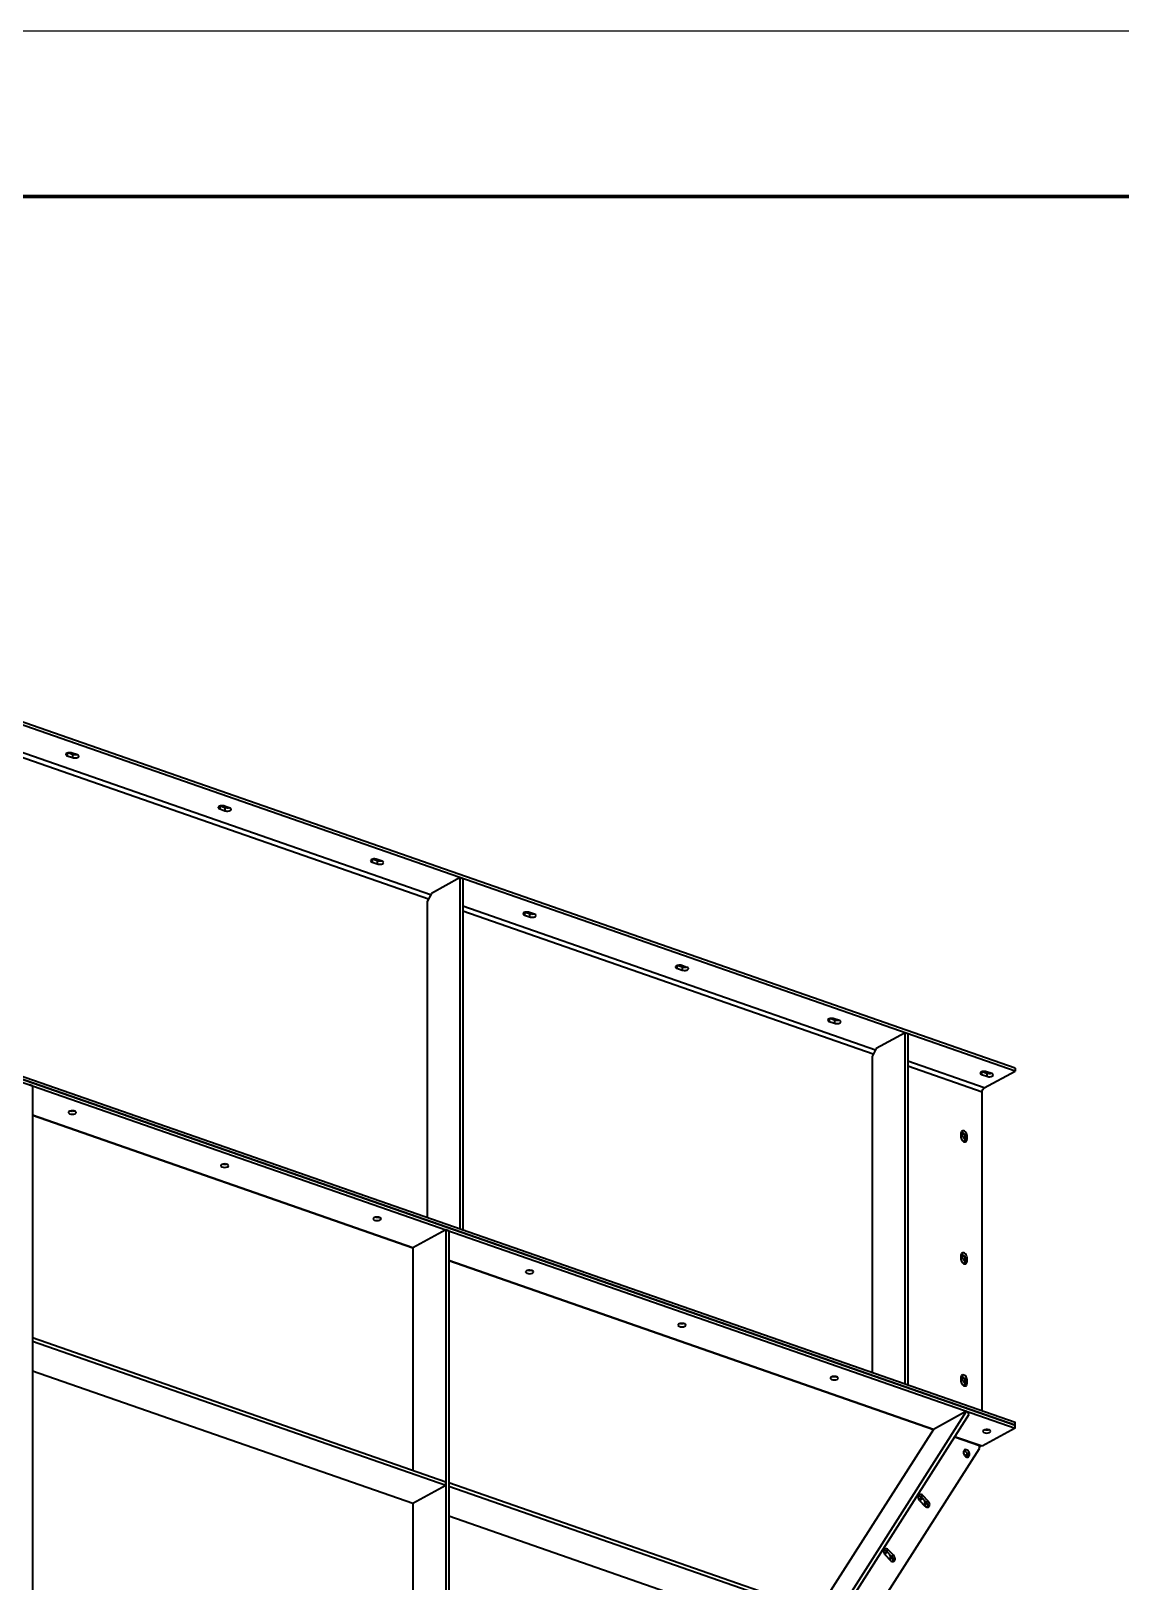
# Model space of a CAD drawing. Header units: millimetres. Extents: x 0 to 594, y 0 to 420.
# Drawn here: x 289.6 to 322.55, y 373.14 to 420 of the extents above; entities that cross this region are included whole.
import ezdxf

# ---------------------------------------------------------------- set-up
doc = ezdxf.new("R2010")
doc.units = ezdxf.units.MM

msp = doc.modelspace()

# ---------------------------------------------------------------- linework, layer by layer
at = {"color": 1, "lineweight": 35}
for p, q in [((319.352, 388.645), (272.438, 405)), ((319.352, 388.555), (272.438, 404.91)), ((301.681, 393.879), (289.211, 398.226)), ((301.618, 393.755), (289.211, 398.08)), ((290.657, 398.142), (290.652, 398.128)), ((290.652, 398.128), (290.655, 398.116)), ((290.655, 398.116), (290.664, 398.105)), ((290.671, 398.156), (290.657, 398.142)), ((290.664, 398.105), (290.678, 398.095)), ((290.692, 398.167), (290.671, 398.156)), ((290.678, 398.095), (290.697, 398.087)), ((290.72, 398.175), (290.692, 398.167)), ((290.697, 398.169), (290.697, 398.087)), ((290.697, 398.087), (290.854, 398.032)), ((290.854, 398.122), (290.71, 398.172)), ((290.752, 398.179), (290.72, 398.175)), ((290.786, 398.18), (290.752, 398.179)), ((290.818, 398.176), (290.786, 398.18)), ((290.847, 398.169), (290.818, 398.176)), ((291.003, 398.114), (290.847, 398.169)), ((290.885, 398.115), (290.854, 398.122)), ((290.854, 398.122), (290.854, 398.032)), ((290.854, 398.032), (290.882, 398.025)), ((290.882, 398.025), (290.915, 398.021)), ((290.921, 398.111), (290.885, 398.115)), ((290.915, 398.021), (290.949, 398.022)), ((290.957, 398.113), (290.921, 398.111)), ((290.949, 398.022), (290.981, 398.026)), ((290.991, 398.119), (290.957, 398.113)), ((290.981, 398.026), (291.008, 398.034)), ((291.022, 398.106), (291.003, 398.114)), ((291.008, 398.034), (291.03, 398.045)), ((291.037, 398.096), (291.022, 398.106)), ((291.03, 398.045), (291.044, 398.059)), ((291.046, 398.085), (291.037, 398.096)), ((291.044, 398.059), (291.049, 398.073)), ((291.049, 398.073), (291.046, 398.085)), ((295.264, 396.536), (295.259, 396.522)), ((295.259, 396.522), (295.262, 396.51)), ((295.262, 396.51), (295.271, 396.499)), ((295.278, 396.55), (295.264, 396.536)), ((295.271, 396.499), (295.286, 396.489)), ((295.3, 396.561), (295.278, 396.55)), ((295.286, 396.489), (295.305, 396.481)), ((295.327, 396.569), (295.3, 396.561)), ((295.305, 396.563), (295.305, 396.481)), ((295.305, 396.481), (295.461, 396.426)), ((295.461, 396.516), (295.317, 396.566)), ((295.359, 396.573), (295.327, 396.569)), ((295.393, 396.574), (295.359, 396.573)), ((295.426, 396.57), (295.393, 396.574)), ((295.454, 396.563), (295.426, 396.57)), ((295.611, 396.508), (295.454, 396.563)), ((295.492, 396.509), (295.461, 396.516)), ((295.461, 396.516), (295.461, 396.426)), ((295.528, 396.505), (295.492, 396.509)), ((295.564, 396.506), (295.528, 396.505)), ((295.598, 396.513), (295.564, 396.506)), ((295.63, 396.5), (295.611, 396.508)), ((295.644, 396.49), (295.63, 396.5)), ((295.653, 396.479), (295.644, 396.49)), ((295.651, 396.453), (295.656, 396.467)), ((295.656, 396.467), (295.653, 396.479)), ((295.461, 396.426), (295.49, 396.419)), ((295.49, 396.419), (295.522, 396.415)), ((295.522, 396.415), (295.556, 396.416)), ((295.556, 396.416), (295.588, 396.42)), ((295.588, 396.42), (295.616, 396.428)), ((295.616, 396.428), (295.637, 396.439)), ((295.637, 396.439), (295.651, 396.453)), ((299.871, 394.93), (299.867, 394.916)), ((299.867, 394.916), (299.87, 394.904)), ((299.87, 394.904), (299.878, 394.893)), ((299.885, 394.943), (299.871, 394.93)), ((299.878, 394.893), (299.893, 394.883)), ((299.907, 394.955), (299.885, 394.943)), ((299.893, 394.883), (299.912, 394.875)), ((299.935, 394.963), (299.907, 394.955)), ((299.912, 394.956), (299.912, 394.875)), ((299.912, 394.875), (300.068, 394.82)), ((300.068, 394.91), (299.924, 394.96)), ((299.967, 394.967), (299.935, 394.963)), ((300, 394.968), (299.967, 394.967)), ((300.033, 394.964), (300, 394.968)), ((300.062, 394.956), (300.033, 394.964)), ((300.218, 394.902), (300.062, 394.956)), ((300.099, 394.902), (300.068, 394.91)), ((300.068, 394.91), (300.068, 394.82)), ((300.068, 394.82), (300.097, 394.813)), ((300.097, 394.813), (300.129, 394.809)), ((300.135, 394.899), (300.099, 394.902)), ((300.129, 394.809), (300.163, 394.81)), ((300.171, 394.9), (300.135, 394.899)), ((300.163, 394.81), (300.195, 394.814)), ((300.205, 394.906), (300.171, 394.9)), ((300.195, 394.814), (300.223, 394.822)), ((300.237, 394.894), (300.218, 394.902)), ((300.223, 394.822), (300.244, 394.833)), ((300.251, 394.884), (300.237, 394.894)), ((300.244, 394.833), (300.258, 394.847)), ((300.26, 394.873), (300.251, 394.884)), ((300.258, 394.847), (300.263, 394.861)), ((300.263, 394.861), (300.26, 394.873)), ((272.438, 394.289), (319.352, 377.935)), ((272.438, 394.199), (319.352, 377.845)), ((319.352, 377.845), (272.438, 394.199)), ((302.579, 394.403), (301.705, 393.926)), ((302.579, 383.782), (302.579, 394.403)), ((302.579, 394.403), (302.657, 394.375)), ((302.657, 394.375), (302.657, 383.755)), ((272.438, 394.109), (319.352, 377.755)), ((301.705, 393.926), (301.58, 393.678)), ((301.58, 393.678), (301.58, 384.13)), ((315.127, 389.191), (302.657, 393.538)), ((315.065, 389.067), (302.657, 393.392)), ((304.478, 393.324), (304.474, 393.31)), ((304.474, 393.31), (304.477, 393.298)), ((304.477, 393.298), (304.486, 393.287)), ((304.492, 393.337), (304.478, 393.324)), ((304.486, 393.287), (304.5, 393.277)), ((304.514, 393.349), (304.492, 393.337)), ((304.5, 393.277), (304.519, 393.269)), ((304.542, 393.357), (304.514, 393.349)), ((304.519, 393.35), (304.519, 393.269)), ((304.519, 393.269), (304.675, 393.214)), ((304.675, 393.304), (304.532, 393.354)), ((304.574, 393.361), (304.542, 393.357)), ((304.607, 393.362), (304.574, 393.361)), ((304.64, 393.358), (304.607, 393.362)), ((304.669, 393.35), (304.64, 393.358)), ((304.825, 393.296), (304.669, 393.35)), ((304.707, 393.296), (304.675, 393.304)), ((304.675, 393.304), (304.675, 393.214)), ((304.675, 393.214), (304.704, 393.207)), ((304.704, 393.207), (304.736, 393.203)), ((304.742, 393.293), (304.707, 393.296)), ((304.736, 393.203), (304.77, 393.204)), ((304.778, 393.294), (304.742, 393.293)), ((304.77, 393.204), (304.802, 393.208)), ((304.812, 393.3), (304.778, 393.294)), ((304.802, 393.208), (304.83, 393.216)), ((304.844, 393.288), (304.825, 393.296)), ((304.83, 393.216), (304.851, 393.227)), ((304.858, 393.278), (304.844, 393.288)), ((304.851, 393.227), (304.865, 393.241)), ((304.867, 393.267), (304.858, 393.278)), ((304.865, 393.241), (304.87, 393.255)), ((304.87, 393.255), (304.867, 393.267)), ((309.086, 391.718), (309.081, 391.703)), ((309.081, 391.703), (309.084, 391.692)), ((309.084, 391.692), (309.093, 391.681)), ((309.099, 391.731), (309.086, 391.718)), ((309.093, 391.681), (309.107, 391.671)), ((309.121, 391.743), (309.099, 391.731)), ((309.107, 391.671), (309.126, 391.663)), ((309.149, 391.751), (309.121, 391.743)), ((309.126, 391.744), (309.126, 391.663)), ((309.126, 391.663), (309.282, 391.608)), ((309.282, 391.698), (309.139, 391.748)), ((309.181, 391.755), (309.149, 391.751)), ((309.214, 391.755), (309.181, 391.755)), ((309.247, 391.752), (309.214, 391.755)), ((309.276, 391.744), (309.247, 391.752)), ((309.432, 391.69), (309.276, 391.744)), ((309.314, 391.69), (309.282, 391.698)), ((309.282, 391.698), (309.282, 391.608)), ((309.282, 391.608), (309.311, 391.601)), ((309.311, 391.601), (309.343, 391.597)), ((309.349, 391.687), (309.314, 391.69)), ((309.343, 391.597), (309.377, 391.597)), ((309.386, 391.688), (309.349, 391.687)), ((309.377, 391.597), (309.409, 391.602)), ((309.419, 391.694), (309.386, 391.688)), ((309.409, 391.602), (309.437, 391.61)), ((309.451, 391.682), (309.432, 391.69)), ((309.437, 391.61), (309.459, 391.621)), ((309.465, 391.672), (309.451, 391.682)), ((309.459, 391.621), (309.472, 391.635)), ((309.474, 391.661), (309.465, 391.672)), ((309.472, 391.635), (309.477, 391.649)), ((309.477, 391.649), (309.474, 391.661)), ((313.693, 390.112), (313.688, 390.097)), ((313.688, 390.097), (313.691, 390.086)), ((313.691, 390.086), (313.7, 390.075)), ((313.706, 390.125), (313.693, 390.112)), ((313.7, 390.075), (313.714, 390.065)), ((313.728, 390.136), (313.706, 390.125)), ((313.714, 390.065), (313.733, 390.057)), ((313.756, 390.145), (313.728, 390.136)), ((313.733, 390.138), (313.733, 390.057)), ((313.733, 390.057), (313.889, 390.002)), ((313.889, 390.092), (313.746, 390.142)), ((313.788, 390.149), (313.756, 390.145)), ((313.822, 390.149), (313.788, 390.149)), ((313.854, 390.146), (313.822, 390.149)), ((313.883, 390.138), (313.854, 390.146)), ((314.039, 390.084), (313.883, 390.138)), ((313.921, 390.084), (313.889, 390.092)), ((313.889, 390.092), (313.889, 390.002)), ((313.889, 390.002), (313.918, 389.995)), ((313.918, 389.995), (313.951, 389.991)), ((313.956, 390.081), (313.921, 390.084)), ((313.951, 389.991), (313.984, 389.991)), ((313.993, 390.082), (313.956, 390.081)), ((313.984, 389.991), (314.016, 389.996)), ((314.026, 390.088), (313.993, 390.082)), ((314.016, 389.996), (314.044, 390.004)), ((314.058, 390.076), (314.039, 390.084)), ((314.044, 390.004), (314.066, 390.015)), ((314.072, 390.066), (314.058, 390.076)), ((314.066, 390.015), (314.079, 390.029)), ((314.081, 390.055), (314.072, 390.066)), ((314.079, 390.029), (314.084, 390.043)), ((314.084, 390.043), (314.081, 390.055)), ((316.026, 389.715), (315.151, 389.239)), ((316.026, 379.094), (316.026, 389.715)), ((316.026, 389.715), (316.104, 389.688)), ((316.104, 389.688), (316.104, 379.067)), ((315.151, 389.239), (315.026, 388.991)), ((315.026, 388.991), (315.026, 379.443)), ((318.415, 388.045), (316.104, 388.851)), ((318.353, 387.921), (316.104, 388.705)), ((318.3, 388.506), (318.295, 388.491)), ((318.295, 388.491), (318.298, 388.48)), ((318.314, 388.519), (318.3, 388.506)), ((318.335, 388.53), (318.314, 388.519)), ((318.363, 388.538), (318.335, 388.53)), ((318.34, 388.532), (318.34, 388.451)), ((318.496, 388.486), (318.353, 388.536)), ((318.395, 388.543), (318.363, 388.538)), ((318.429, 388.543), (318.395, 388.543)), ((318.415, 388.045), (319.352, 388.555)), ((318.461, 388.54), (318.429, 388.543)), ((318.49, 388.532), (318.461, 388.54)), ((318.646, 388.478), (318.49, 388.532)), ((319.352, 388.645), (319.352, 388.555)), ((289.648, 388.11), (289.554, 388.142)), ((289.648, 388.11), (289.648, 367.174)), ((318.298, 388.48), (318.307, 388.469)), ((318.307, 388.469), (318.321, 388.459)), ((318.321, 388.459), (318.34, 388.451)), ((318.34, 388.451), (318.496, 388.396)), ((318.371, 387.995), (318.391, 388.025)), ((318.391, 388.025), (318.415, 388.045)), ((318.528, 388.478), (318.496, 388.486)), ((318.496, 388.486), (318.496, 388.396)), ((318.496, 388.396), (318.525, 388.389)), ((318.525, 388.389), (318.558, 388.385)), ((318.563, 388.475), (318.528, 388.478)), ((318.558, 388.385), (318.591, 388.385)), ((318.6, 388.476), (318.563, 388.475)), ((318.591, 388.385), (318.623, 388.39)), ((318.633, 388.482), (318.6, 388.476)), ((318.623, 388.39), (318.651, 388.398)), ((318.665, 388.469), (318.646, 388.478)), ((318.651, 388.398), (318.673, 388.409)), ((318.679, 388.46), (318.665, 388.469)), ((318.673, 388.409), (318.687, 388.422)), ((318.688, 388.449), (318.679, 388.46)), ((318.687, 388.422), (318.691, 388.437)), ((318.691, 388.437), (318.688, 388.449)), ((318.353, 387.921), (318.357, 387.958)), ((318.353, 378.283), (318.353, 387.921)), ((318.357, 387.958), (318.371, 387.995)), ((289.648, 387.217), (301.142, 383.21)), ((301.142, 383.21), (289.648, 387.217)), ((290.735, 387.314), (290.73, 387.3)), ((290.73, 387.3), (290.733, 387.29)), ((290.733, 387.29), (290.74, 387.28)), ((290.749, 387.328), (290.735, 387.314)), ((290.74, 387.28), (290.766, 387.263)), ((290.771, 387.339), (290.749, 387.328)), ((290.766, 387.263), (290.805, 387.251)), ((290.798, 387.347), (290.771, 387.339)), ((290.819, 387.339), (290.789, 387.345)), ((290.83, 387.351), (290.798, 387.347)), ((290.805, 387.251), (290.85, 387.247)), ((290.85, 387.337), (290.819, 387.339)), ((290.864, 387.352), (290.83, 387.351)), ((290.882, 387.339), (290.85, 387.337)), ((290.85, 387.247), (290.896, 387.251)), ((290.897, 387.348), (290.864, 387.352)), ((290.912, 387.345), (290.882, 387.339)), ((290.896, 387.251), (290.935, 387.263)), ((290.925, 387.341), (290.897, 387.348)), ((290.907, 387.344), (290.907, 387.346)), ((290.907, 387.337), (290.918, 387.343)), ((290.944, 387.332), (290.925, 387.341)), ((290.935, 387.263), (290.961, 387.28)), ((290.959, 387.322), (290.944, 387.332)), ((290.967, 387.311), (290.959, 387.322)), ((290.961, 387.28), (290.968, 387.29)), ((290.97, 387.3), (290.967, 387.311)), ((290.968, 387.29), (290.97, 387.3)), ((317.715, 386.692), (317.712, 386.668)), ((317.79, 386.645), (317.712, 386.672)), ((317.712, 386.668), (317.712, 386.56)), ((317.712, 386.616), (317.727, 386.611)), ((317.722, 386.712), (317.715, 386.692)), ((317.733, 386.729), (317.722, 386.712)), ((317.723, 386.714), (317.744, 386.709)), ((317.79, 386.645), (317.727, 386.611)), ((317.749, 386.741), (317.733, 386.729)), ((317.744, 386.709), (317.764, 386.699)), ((317.771, 386.748), (317.749, 386.741)), ((317.764, 386.699), (317.784, 386.684)), ((317.797, 386.746), (317.771, 386.748)), ((317.784, 386.684), (317.802, 386.665)), ((317.808, 386.636), (317.79, 386.645)), ((317.823, 386.736), (317.797, 386.746)), ((317.802, 386.665), (317.817, 386.643)), ((317.826, 386.624), (317.808, 386.636)), ((317.817, 386.643), (317.828, 386.619)), ((317.847, 386.718), (317.823, 386.736)), ((317.828, 386.619), (317.835, 386.593)), ((317.869, 386.694), (317.847, 386.718)), ((317.886, 386.665), (317.869, 386.694)), ((317.896, 386.634), (317.886, 386.665)), ((317.9, 386.603), (317.896, 386.634)), ((317.712, 386.56), (317.716, 386.529)), ((317.716, 386.529), (317.727, 386.498)), ((317.727, 386.611), (317.751, 386.599)), ((317.727, 386.498), (317.743, 386.469)), ((317.743, 386.469), (317.765, 386.445)), ((317.751, 386.599), (317.773, 386.581)), ((317.765, 386.445), (317.79, 386.427)), ((317.773, 386.581), (317.792, 386.558)), ((317.781, 386.432), (317.79, 386.429)), ((317.79, 386.429), (317.811, 386.424)), ((317.79, 386.427), (317.816, 386.417)), ((317.792, 386.558), (317.807, 386.531)), ((317.807, 386.531), (317.817, 386.503)), ((317.819, 386.448), (317.81, 386.424)), ((317.811, 386.424), (317.832, 386.426)), ((317.816, 386.417), (317.841, 386.415)), ((317.817, 386.503), (317.821, 386.474)), ((317.821, 386.474), (317.819, 386.448)), ((317.835, 386.436), (317.827, 386.415)), ((317.835, 386.593), (317.837, 386.569)), ((317.837, 386.461), (317.835, 386.436)), ((317.9, 386.603), (317.837, 386.569)), ((317.837, 386.569), (317.837, 386.461)), ((317.9, 386.495), (317.837, 386.461)), ((317.841, 386.415), (317.863, 386.422)), ((317.863, 386.422), (317.879, 386.434)), ((317.879, 386.434), (317.89, 386.45)), ((317.89, 386.45), (317.897, 386.471)), ((317.897, 386.471), (317.9, 386.495)), ((317.9, 386.495), (317.9, 386.603)), ((295.342, 385.708), (295.338, 385.694)), ((295.338, 385.694), (295.34, 385.683)), ((295.34, 385.683), (295.347, 385.674)), ((295.356, 385.722), (295.342, 385.708)), ((295.378, 385.733), (295.356, 385.722)), ((295.406, 385.741), (295.378, 385.733)), ((295.426, 385.733), (295.396, 385.739)), ((295.438, 385.745), (295.406, 385.741)), ((295.458, 385.731), (295.426, 385.733)), ((295.471, 385.746), (295.438, 385.745)), ((295.489, 385.733), (295.458, 385.731)), ((295.504, 385.742), (295.471, 385.746)), ((295.519, 385.739), (295.489, 385.733)), ((295.533, 385.735), (295.504, 385.742)), ((295.514, 385.738), (295.514, 385.74)), ((295.514, 385.731), (295.525, 385.737)), ((295.551, 385.726), (295.533, 385.735)), ((295.566, 385.716), (295.551, 385.726)), ((295.575, 385.705), (295.566, 385.716)), ((295.568, 385.674), (295.575, 385.683)), ((295.578, 385.694), (295.575, 385.705)), ((295.575, 385.683), (295.578, 385.694)), ((295.347, 385.674), (295.373, 385.657)), ((295.373, 385.657), (295.412, 385.645)), ((295.412, 385.645), (295.458, 385.641)), ((295.458, 385.641), (295.503, 385.645)), ((295.503, 385.645), (295.542, 385.657)), ((295.542, 385.657), (295.568, 385.674)), ((299.949, 384.102), (299.945, 384.088)), ((299.945, 384.088), (299.947, 384.077)), ((299.947, 384.077), (299.954, 384.068)), ((299.963, 384.115), (299.949, 384.102)), ((299.954, 384.068), (299.98, 384.051)), ((299.985, 384.127), (299.963, 384.115)), ((299.98, 384.051), (300.019, 384.039)), ((300.013, 384.135), (299.985, 384.127)), ((300.033, 384.127), (300.004, 384.133)), ((300.045, 384.139), (300.013, 384.135)), ((300.019, 384.039), (300.065, 384.035)), ((300.065, 384.125), (300.033, 384.127)), ((300.078, 384.14), (300.045, 384.139)), ((300.096, 384.127), (300.065, 384.125)), ((300.065, 384.035), (300.111, 384.039)), ((300.111, 384.136), (300.078, 384.14)), ((300.126, 384.133), (300.096, 384.127)), ((300.14, 384.128), (300.111, 384.136)), ((300.111, 384.039), (300.15, 384.051)), ((300.121, 384.131), (300.121, 384.134)), ((300.121, 384.125), (300.132, 384.131)), ((300.159, 384.12), (300.14, 384.128)), ((300.15, 384.051), (300.176, 384.068)), ((300.173, 384.11), (300.159, 384.12)), ((300.182, 384.099), (300.173, 384.11)), ((300.176, 384.068), (300.182, 384.077)), ((300.185, 384.088), (300.182, 384.099)), ((300.182, 384.077), (300.185, 384.088)), ((302.142, 383.754), (301.142, 383.21)), ((302.236, 383.722), (302.142, 383.754)), ((302.142, 383.754), (302.142, 362.819)), ((302.236, 383.722), (302.236, 362.786)), ((302.579, 383.782), (302.657, 383.755)), ((301.142, 383.21), (301.142, 376.488)), ((317.715, 383.001), (317.712, 382.978)), ((317.79, 382.955), (317.712, 382.982)), ((317.712, 382.978), (317.712, 382.87)), ((317.712, 382.926), (317.727, 382.921)), ((317.712, 382.87), (317.716, 382.839)), ((317.722, 383.022), (317.715, 383.001)), ((317.733, 383.039), (317.722, 383.022)), ((317.723, 383.024), (317.744, 383.019)), ((317.79, 382.955), (317.727, 382.921)), ((317.727, 382.921), (317.751, 382.909)), ((317.749, 383.05), (317.733, 383.039)), ((317.744, 383.019), (317.764, 383.009)), ((317.771, 383.057), (317.749, 383.05)), ((317.751, 382.909), (317.773, 382.891)), ((317.764, 383.009), (317.784, 382.994)), ((317.797, 383.056), (317.771, 383.057)), ((317.773, 382.891), (317.792, 382.868)), ((317.784, 382.994), (317.802, 382.975)), ((317.808, 382.946), (317.79, 382.955)), ((317.792, 382.868), (317.807, 382.841)), ((317.823, 383.046), (317.797, 383.056)), ((317.802, 382.975), (317.817, 382.953)), ((317.826, 382.934), (317.808, 382.946)), ((317.817, 382.953), (317.828, 382.928)), ((317.847, 383.028), (317.823, 383.046)), ((317.828, 382.928), (317.835, 382.903)), ((317.835, 382.903), (317.837, 382.878)), ((317.9, 382.912), (317.837, 382.878)), ((317.837, 382.878), (317.837, 382.77)), ((317.869, 383.003), (317.847, 383.028)), ((317.886, 382.975), (317.869, 383.003)), ((317.896, 382.943), (317.886, 382.975)), ((317.9, 382.912), (317.896, 382.943)), ((317.9, 382.804), (317.9, 382.912)), ((302.236, 382.829), (316.88, 377.723)), ((316.88, 377.723), (302.236, 382.829)), ((304.557, 382.496), (304.552, 382.482)), ((304.552, 382.482), (304.554, 382.471)), ((304.554, 382.471), (304.561, 382.462)), ((304.57, 382.509), (304.557, 382.496)), ((304.561, 382.462), (304.587, 382.445)), ((304.592, 382.521), (304.57, 382.509)), ((304.587, 382.445), (304.626, 382.433)), ((304.62, 382.529), (304.592, 382.521)), ((304.64, 382.521), (304.611, 382.527)), ((304.652, 382.533), (304.62, 382.529)), ((304.626, 382.433), (304.672, 382.429)), ((304.672, 382.519), (304.64, 382.521)), ((304.685, 382.534), (304.652, 382.533)), ((304.703, 382.521), (304.672, 382.519)), ((304.672, 382.429), (304.718, 382.433)), ((304.718, 382.53), (304.685, 382.534)), ((304.733, 382.527), (304.703, 382.521)), ((304.747, 382.522), (304.718, 382.53)), ((304.718, 382.433), (304.757, 382.445)), ((304.728, 382.525), (304.728, 382.528)), ((304.728, 382.518), (304.74, 382.525)), ((304.766, 382.514), (304.747, 382.522)), ((304.757, 382.445), (304.783, 382.462)), ((304.78, 382.504), (304.766, 382.514)), ((304.789, 382.493), (304.78, 382.504)), ((304.783, 382.462), (304.79, 382.471)), ((304.792, 382.482), (304.789, 382.493)), ((304.79, 382.471), (304.792, 382.482)), ((317.716, 382.839), (317.727, 382.808)), ((317.727, 382.808), (317.743, 382.779)), ((317.743, 382.779), (317.765, 382.754)), ((317.765, 382.754), (317.79, 382.736)), ((317.781, 382.742), (317.79, 382.739)), ((317.79, 382.739), (317.811, 382.734)), ((317.79, 382.736), (317.816, 382.726)), ((317.807, 382.841), (317.817, 382.813)), ((317.819, 382.757), (317.81, 382.734)), ((317.811, 382.734), (317.832, 382.736)), ((317.816, 382.726), (317.841, 382.725)), ((317.817, 382.813), (317.821, 382.784)), ((317.821, 382.784), (317.819, 382.757)), ((317.835, 382.746), (317.827, 382.725)), ((317.837, 382.77), (317.835, 382.746)), ((317.9, 382.804), (317.837, 382.77)), ((317.841, 382.725), (317.863, 382.732)), ((317.863, 382.732), (317.879, 382.744)), ((317.879, 382.744), (317.89, 382.76)), ((317.89, 382.76), (317.897, 382.781)), ((317.897, 382.781), (317.9, 382.804)), ((309.164, 380.89), (309.159, 380.875)), ((309.159, 380.875), (309.161, 380.865)), ((309.161, 380.865), (309.168, 380.855)), ((309.177, 380.903), (309.164, 380.89)), ((309.168, 380.855), (309.194, 380.839)), ((309.199, 380.915), (309.177, 380.903)), ((309.194, 380.839), (309.233, 380.827)), ((309.227, 380.923), (309.199, 380.915)), ((309.247, 380.915), (309.218, 380.921)), ((309.259, 380.927), (309.227, 380.923)), ((309.233, 380.827), (309.279, 380.823)), ((309.279, 380.913), (309.247, 380.915)), ((309.293, 380.927), (309.259, 380.927)), ((309.311, 380.915), (309.279, 380.913)), ((309.279, 380.823), (309.325, 380.827)), ((309.325, 380.924), (309.293, 380.927)), ((309.34, 380.921), (309.311, 380.915)), ((309.354, 380.916), (309.325, 380.924)), ((309.325, 380.827), (309.364, 380.839)), ((309.335, 380.919), (309.335, 380.922)), ((309.335, 380.912), (309.347, 380.919)), ((309.373, 380.908), (309.354, 380.916)), ((309.364, 380.839), (309.39, 380.855)), ((309.387, 380.898), (309.373, 380.908)), ((309.396, 380.887), (309.387, 380.898)), ((309.39, 380.855), (309.397, 380.865)), ((309.399, 380.875), (309.396, 380.887)), ((309.397, 380.865), (309.399, 380.875)), ((289.648, 380.495), (289.648, 380.387)), ((289.648, 380.495), (302.142, 376.14)), ((289.648, 380.387), (302.142, 376.032)), ((289.648, 379.494), (301.142, 375.487)), ((313.771, 379.284), (313.766, 379.269)), ((313.766, 379.269), (313.768, 379.259)), ((313.768, 379.259), (313.775, 379.249)), ((313.784, 379.297), (313.771, 379.284)), ((313.775, 379.249), (313.801, 379.232)), ((313.806, 379.308), (313.784, 379.297)), ((313.801, 379.232), (313.84, 379.221)), ((313.834, 379.317), (313.806, 379.308)), ((313.854, 379.309), (313.825, 379.314)), ((313.866, 379.321), (313.834, 379.317)), ((313.84, 379.221), (313.886, 379.217)), ((313.886, 379.307), (313.854, 379.309)), ((313.9, 379.321), (313.866, 379.321)), ((313.918, 379.309), (313.886, 379.307)), ((313.886, 379.217), (313.932, 379.221)), ((313.932, 379.318), (313.9, 379.321)), ((313.947, 379.314), (313.918, 379.309)), ((313.961, 379.31), (313.932, 379.318)), ((313.932, 379.221), (313.971, 379.232)), ((313.942, 379.313), (313.942, 379.316)), ((313.942, 379.306), (313.954, 379.313)), ((313.98, 379.302), (313.961, 379.31)), ((313.971, 379.232), (313.997, 379.249)), ((313.994, 379.292), (313.98, 379.302)), ((314.003, 379.281), (313.994, 379.292)), ((313.997, 379.249), (314.004, 379.259)), ((314.006, 379.269), (314.003, 379.281)), ((314.004, 379.259), (314.006, 379.269)), ((317.715, 379.311), (317.712, 379.287)), ((317.79, 379.265), (317.712, 379.291)), ((317.712, 379.287), (317.712, 379.179)), ((317.712, 379.236), (317.727, 379.231)), ((317.712, 379.179), (317.716, 379.148)), ((317.722, 379.332), (317.715, 379.311)), ((317.716, 379.148), (317.727, 379.117)), ((317.733, 379.348), (317.722, 379.332)), ((317.723, 379.333), (317.744, 379.329)), ((317.79, 379.265), (317.727, 379.231)), ((317.727, 379.231), (317.751, 379.219)), ((317.727, 379.117), (317.743, 379.089)), ((317.749, 379.36), (317.733, 379.348)), ((317.744, 379.329), (317.764, 379.319)), ((317.771, 379.367), (317.749, 379.36)), ((317.751, 379.219), (317.773, 379.201)), ((317.764, 379.319), (317.784, 379.304)), ((317.797, 379.366), (317.771, 379.367)), ((317.773, 379.201), (317.792, 379.178)), ((317.784, 379.304), (317.802, 379.285)), ((317.808, 379.256), (317.79, 379.265)), ((317.792, 379.178), (317.807, 379.151)), ((317.823, 379.355), (317.797, 379.366)), ((317.802, 379.285), (317.817, 379.263)), ((317.807, 379.151), (317.817, 379.122)), ((317.826, 379.243), (317.808, 379.256)), ((317.817, 379.263), (317.828, 379.238)), ((317.817, 379.122), (317.821, 379.094)), ((317.847, 379.337), (317.823, 379.355)), ((317.828, 379.238), (317.835, 379.213)), ((317.835, 379.213), (317.837, 379.188)), ((317.9, 379.222), (317.837, 379.188)), ((317.837, 379.188), (317.837, 379.08)), ((317.869, 379.313), (317.847, 379.337)), ((317.886, 379.284), (317.869, 379.313)), ((317.896, 379.253), (317.886, 379.284)), ((317.9, 379.222), (317.896, 379.253)), ((317.9, 379.114), (317.9, 379.222)), ((316.026, 379.094), (316.104, 379.067)), ((317.743, 379.089), (317.765, 379.064)), ((317.765, 379.064), (317.79, 379.046)), ((317.781, 379.052), (317.79, 379.049)), ((317.79, 379.049), (317.811, 379.044)), ((317.79, 379.046), (317.816, 379.036)), ((317.819, 379.067), (317.81, 379.044)), ((317.811, 379.044), (317.832, 379.045)), ((317.816, 379.036), (317.841, 379.034)), ((317.821, 379.094), (317.819, 379.067)), ((317.835, 379.056), (317.827, 379.034)), ((317.837, 379.08), (317.835, 379.056)), ((317.9, 379.114), (317.837, 379.08)), ((317.841, 379.034), (317.863, 379.041)), ((317.863, 379.041), (317.879, 379.053)), ((317.879, 379.053), (317.89, 379.07)), ((317.89, 379.07), (317.897, 379.091)), ((317.897, 379.091), (317.9, 379.114)), ((306.966, 361.137), (317.88, 378.268)), ((307.076, 361.099), (317.96, 378.184)), ((317.88, 378.268), (316.88, 377.723)), ((317.96, 378.184), (317.88, 378.268)), ((316.88, 377.723), (313.376, 372.223)), ((319.352, 377.755), (318.353, 377.21)), ((318.441, 377.71), (318.413, 377.702)), ((318.473, 377.715), (318.441, 377.71)), ((318.507, 377.715), (318.473, 377.715)), ((318.539, 377.712), (318.507, 377.715)), ((318.568, 377.704), (318.539, 377.712)), ((318.549, 377.707), (318.549, 377.71)), ((319.352, 377.845), (319.352, 377.935)), ((319.352, 377.755), (319.352, 377.845)), ((317.523, 377.499), (318.272, 377.238)), ((318.353, 377.21), (317.523, 377.499)), ((318.378, 377.678), (318.373, 377.663)), ((318.373, 377.663), (318.375, 377.653)), ((318.375, 377.653), (318.382, 377.643)), ((318.392, 377.691), (318.378, 377.678)), ((318.382, 377.643), (318.408, 377.626)), ((318.413, 377.702), (318.392, 377.691)), ((318.408, 377.626), (318.447, 377.615)), ((318.462, 377.703), (318.432, 377.708)), ((318.447, 377.615), (318.493, 377.611)), ((318.493, 377.701), (318.462, 377.703)), ((318.525, 377.703), (318.493, 377.701)), ((318.493, 377.611), (318.539, 377.615)), ((318.554, 377.708), (318.525, 377.703)), ((318.539, 377.615), (318.578, 377.626)), ((318.549, 377.7), (318.561, 377.707)), ((318.587, 377.696), (318.568, 377.704)), ((318.578, 377.626), (318.604, 377.643)), ((318.601, 377.686), (318.587, 377.696)), ((318.61, 377.675), (318.601, 377.686)), ((318.604, 377.643), (318.611, 377.653)), ((318.613, 377.663), (318.61, 377.675)), ((318.611, 377.653), (318.613, 377.663)), ((307.871, 360.821), (318.272, 377.148)), ((317.793, 377.061), (317.789, 377.042)), ((317.789, 377.042), (317.789, 377.021)), ((317.789, 377.021), (317.792, 376.999)), ((317.792, 376.999), (317.798, 376.977)), ((317.801, 377.078), (317.793, 377.061)), ((317.798, 376.977), (317.808, 376.956)), ((317.799, 377.075), (317.82, 377.07)), ((317.811, 377.092), (317.801, 377.078)), ((317.808, 376.956), (317.821, 376.936)), ((317.825, 377.102), (317.811, 377.092)), ((317.82, 377.07), (317.84, 377.06)), ((317.821, 376.936), (317.836, 376.919)), ((317.847, 377.109), (317.825, 377.102)), ((317.826, 376.93), (317.906, 376.973)), ((317.836, 376.919), (317.852, 376.904)), ((317.84, 377.06), (317.86, 377.045)), ((317.872, 377.107), (317.847, 377.109)), ((317.852, 376.904), (317.87, 376.893)), ((317.86, 377.045), (317.878, 377.026)), ((317.87, 376.893), (317.889, 376.886)), ((317.899, 377.097), (317.872, 377.107)), ((317.907, 376.946), (317.873, 376.892)), ((317.878, 377.026), (317.893, 377.004)), ((317.889, 376.886), (317.907, 376.883)), ((317.893, 377.004), (317.904, 376.98)), ((317.923, 377.079), (317.899, 377.097)), ((317.911, 376.905), (317.903, 376.884)), ((317.904, 376.98), (317.911, 376.954)), ((317.911, 376.953), (317.907, 376.946)), ((317.912, 376.948), (317.907, 376.946)), ((317.907, 376.883), (317.924, 376.885)), ((317.911, 376.954), (317.913, 376.929)), ((317.913, 376.929), (317.911, 376.905)), ((317.945, 377.054), (317.923, 377.079)), ((317.924, 376.885), (317.939, 376.891)), ((317.939, 376.891), (317.955, 376.903)), ((317.962, 377.026), (317.945, 377.054)), ((317.955, 376.903), (317.966, 376.919)), ((317.972, 376.994), (317.962, 377.026)), ((317.966, 376.919), (317.973, 376.94)), ((317.976, 376.963), (317.972, 376.994)), ((317.973, 376.94), (317.976, 376.963)), ((318.272, 377.148), (318.272, 377.238)), ((318.289, 377.182), (318.272, 377.188)), ((318.272, 377.173), (318.289, 377.182)), ((318.289, 377.232), (318.289, 377.182)), ((301.142, 375.487), (302.142, 376.032)), ((302.142, 376.032), (302.142, 376.14)), ((302.236, 376.107), (302.236, 375.999)), ((313.839, 372.062), (302.236, 376.107)), ((313.839, 371.954), (302.236, 375.999)), ((301.142, 375.487), (301.142, 366.497)), ((316.422, 375.699), (316.421, 375.673)), ((316.421, 375.673), (316.425, 375.646)), ((316.429, 375.721), (316.422, 375.699)), ((316.425, 375.646), (316.434, 375.619)), ((316.441, 375.739), (316.429, 375.721)), ((316.431, 375.725), (316.449, 375.722)), ((316.434, 375.619), (316.448, 375.593)), ((316.457, 375.752), (316.441, 375.739)), ((316.448, 375.593), (316.466, 375.571)), ((316.449, 375.722), (316.467, 375.714)), ((316.508, 375.665), (316.456, 375.583)), ((316.481, 375.759), (316.457, 375.752)), ((316.553, 375.633), (316.457, 375.581)), ((316.559, 375.627), (316.463, 375.575)), ((316.466, 375.571), (316.627, 375.404)), ((316.467, 375.714), (316.484, 375.703)), ((316.509, 375.756), (316.481, 375.759)), ((316.484, 375.703), (316.5, 375.688)), ((316.5, 375.688), (316.563, 375.722)), ((316.5, 375.688), (316.661, 375.521)), ((316.505, 375.66), (316.536, 375.652)), ((316.515, 375.673), (316.508, 375.665)), ((316.537, 375.744), (316.509, 375.756)), ((316.563, 375.722), (316.537, 375.744)), ((316.723, 375.555), (316.563, 375.722)), ((316.607, 375.464), (316.592, 375.44)), ((316.604, 375.58), (316.616, 375.549)), ((316.669, 375.498), (316.607, 375.464)), ((316.617, 375.488), (316.607, 375.464)), ((316.616, 375.549), (316.62, 375.517)), ((316.616, 375.415), (316.669, 375.498)), ((316.62, 375.517), (316.617, 375.488)), ((316.627, 375.404), (316.653, 375.382)), ((316.653, 375.382), (316.681, 375.37)), ((316.661, 375.521), (316.723, 375.555)), ((316.661, 375.521), (316.687, 375.485)), ((316.669, 375.498), (316.674, 375.506)), ((316.681, 375.37), (316.708, 375.367)), ((316.687, 375.485), (316.703, 375.443)), ((316.702, 375.383), (316.696, 375.367)), ((316.706, 375.402), (316.702, 375.383)), ((316.703, 375.443), (316.706, 375.422)), ((316.706, 375.422), (316.706, 375.402)), ((316.708, 375.367), (316.732, 375.374)), ((316.741, 375.533), (316.723, 375.555)), ((316.732, 375.374), (316.749, 375.387)), ((316.755, 375.507), (316.741, 375.533)), ((316.749, 375.387), (316.76, 375.405)), ((316.765, 375.48), (316.755, 375.507)), ((316.76, 375.405), (316.767, 375.428)), ((316.769, 375.453), (316.765, 375.48)), ((316.767, 375.428), (316.769, 375.453)), ((302.236, 375.106), (312.84, 371.409)), ((315.377, 374.057), (315.375, 374.032)), ((315.375, 374.032), (315.379, 374.004)), ((315.383, 374.08), (315.377, 374.057)), ((315.379, 374.004), (315.389, 373.977)), ((315.395, 374.098), (315.383, 374.08)), ((315.385, 374.084), (315.403, 374.08)), ((315.389, 373.977), (315.403, 373.952)), ((315.411, 374.111), (315.395, 374.098)), ((315.403, 374.08), (315.421, 374.073)), ((315.463, 374.024), (315.41, 373.941)), ((315.436, 374.118), (315.411, 374.111)), ((315.421, 374.073), (315.438, 374.062)), ((315.463, 374.115), (315.436, 374.118)), ((315.438, 374.062), (315.455, 374.047)), ((315.455, 374.047), (315.517, 374.081)), ((315.455, 374.047), (315.615, 373.88)), ((315.46, 374.019), (315.49, 374.01)), ((315.491, 374.102), (315.463, 374.115)), ((315.469, 374.032), (315.463, 374.024)), ((315.517, 374.081), (315.491, 374.102)), ((315.678, 373.914), (315.517, 374.081)), ((315.403, 373.952), (315.42, 373.93)), ((315.42, 373.93), (315.581, 373.762)), ((315.561, 373.822), (315.546, 373.799)), ((315.559, 373.939), (315.57, 373.907)), ((315.623, 373.856), (315.561, 373.822)), ((315.571, 373.847), (315.561, 373.822)), ((315.57, 373.907), (315.574, 373.876)), ((315.574, 373.876), (315.571, 373.847)), ((315.571, 373.773), (315.623, 373.856)), ((315.581, 373.762), (315.607, 373.741)), ((315.607, 373.741), (315.635, 373.728)), ((315.615, 373.88), (315.678, 373.914)), ((315.615, 373.88), (315.641, 373.844)), ((315.623, 373.856), (315.628, 373.865)), ((315.635, 373.728), (315.662, 373.725)), ((315.641, 373.844), (315.657, 373.802)), ((315.657, 373.742), (315.65, 373.725)), ((315.657, 373.802), (315.66, 373.781)), ((315.66, 373.761), (315.657, 373.742)), ((315.66, 373.781), (315.66, 373.761)), ((315.662, 373.725), (315.687, 373.733)), ((315.696, 373.891), (315.678, 373.914)), ((315.687, 373.733), (315.703, 373.745)), ((315.71, 373.866), (315.696, 373.891)), ((315.703, 373.745), (315.715, 373.764)), ((315.719, 373.839), (315.71, 373.866)), ((315.715, 373.764), (315.722, 373.786)), ((315.723, 373.812), (315.719, 373.839)), ((315.722, 373.786), (315.723, 373.812))]:
    msp.add_line(p, q, dxfattribs=at)
at = {"color": 7, "lineweight": 25}
msp.add_lwpolyline([(0, 0), (594, 0), (594, 420), (0, 420)], close=True, dxfattribs=at)
at = {"color": 7, "lineweight": 70}
msp.add_lwpolyline([(20, 5), (589, 5), (589, 415), (20, 415)], close=True, dxfattribs=at)

doc.saveas('drawing.dxf')
